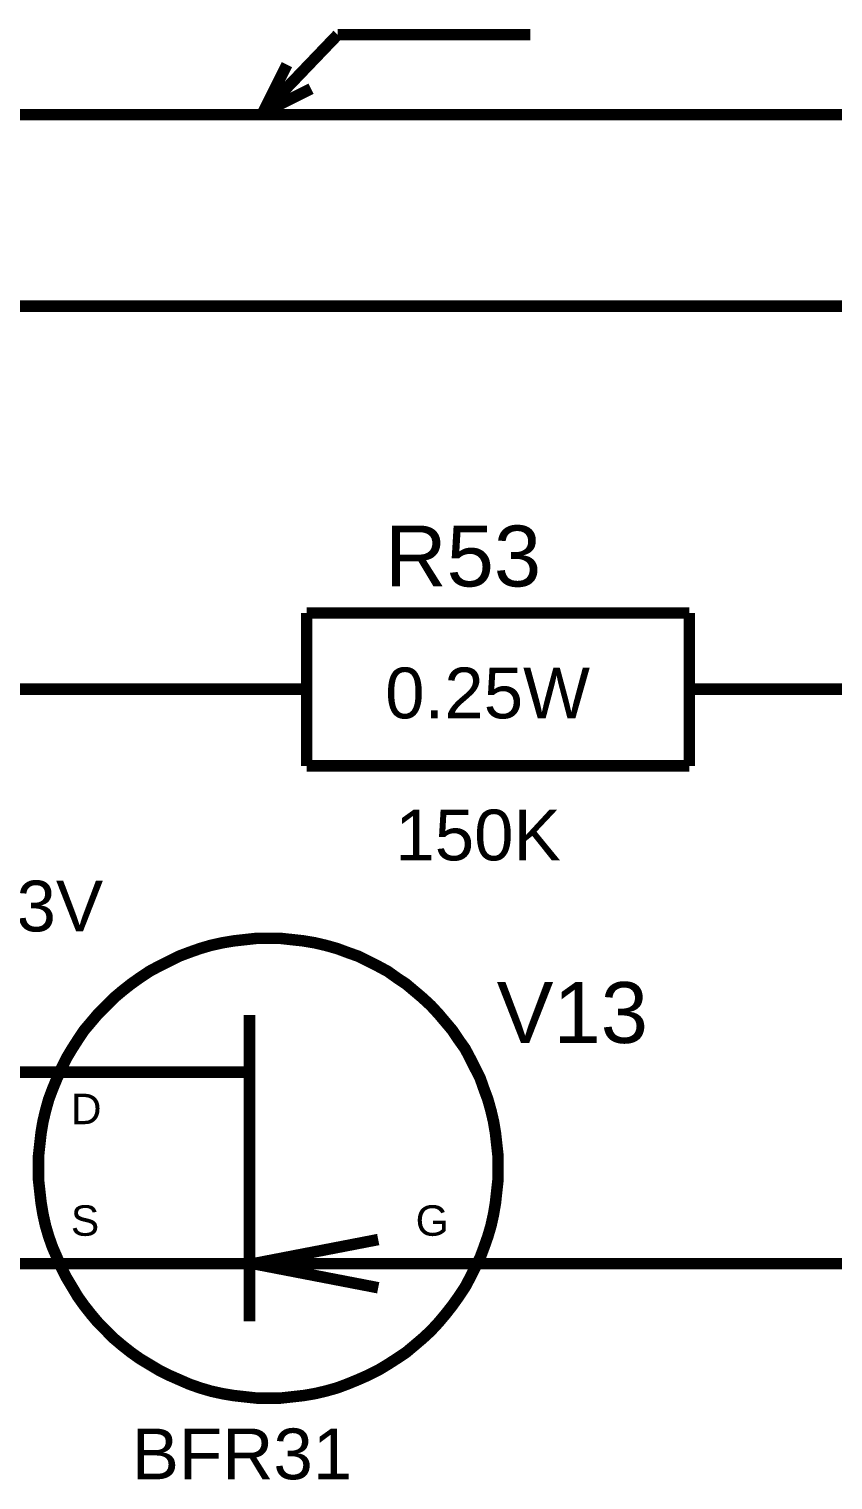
# Model space of a CAD drawing. Header units: millimetres. Extents: x -2024 to 917, y -725 to 13.
# Drawn here: x -1928.66 to -1907.67, y -222.31 to -184.42 of the extents above; entities that cross this region are included whole.
import ezdxf

# ---------------------------------------------------------------- set-up
doc = ezdxf.new("R2010")
doc.units = ezdxf.units.MM
doc.styles.get("Standard").update_dxf_attribs({"font": 'arial.ttf'})

msp = doc.modelspace()

# ---------------------------------------------------------------- linework, layer by layer
at = {"color": 7, "const_width": 0.3}
for points in [[(-1922.556, -186.608), (-1920.603, -184.571)], [(-1920.603, -184.571), (-1915.572, -184.571)], [(-1922.556, -186.608), (-1921.927, -185.35)], [(-1922.556, -186.608), (-1921.298, -185.979)], [(-1968.883, -221.663), (-1961.402, -221.663), (-1961.402, -186.658), (-1898.921, -186.658)], [(-1951.405, -196.659), (-1951.405, -191.659), (-1876.428, -191.659), (-1856.451, -191.659), (-1836.457, -191.659), (-1808.966, -191.659), (-1731.507, -191.659)], [(-1921.414, -199.673), (-1921.414, -203.664)], [(-1921.414, -199.673), (-1911.417, -199.673)], [(-1911.417, -199.673), (-1911.417, -203.664)], [(-1929.408, -201.66), (-1926.413, -201.66)], [(-1926.413, -201.66), (-1923.913, -201.66)], [(-1921.414, -201.66), (-1923.913, -201.66)], [(-1913.916, -216.663), (-1906.419, -216.663), (-1906.419, -201.66), (-1908.918, -201.66)], [(-1911.417, -201.66), (-1908.918, -201.66)], [(-1921.414, -203.664), (-1911.417, -203.664)], [(-1928.415, -214.162), (-1928.415, -213.848), (-1928.382, -213.55), (-1928.349, -213.251), (-1928.299, -212.953), (-1928.233, -212.672), (-1928.15, -212.374), (-1928.051, -212.109), (-1927.935, -211.827), (-1927.819, -211.562), (-1927.687, -211.298), (-1927.538, -211.049), (-1927.389, -210.817), (-1927.224, -210.569), (-1927.041, -210.354), (-1926.859, -210.138), (-1926.644, -209.923), (-1926.446, -209.724), (-1926.23, -209.542), (-1925.999, -209.36), (-1925.767, -209.195), (-1925.519, -209.029), (-1925.271, -208.896), (-1925.006, -208.764), (-1924.741, -208.632), (-1924.476, -208.532), (-1924.195, -208.433), (-1923.913, -208.35), (-1923.615, -208.284), (-1923.317, -208.234), (-1923.02, -208.201), (-1922.722, -208.168), (-1922.407, -208.168)], [(-1922.407, -208.168), (-1922.722, -208.168), (-1923.02, -208.201), (-1923.317, -208.234), (-1923.615, -208.284), (-1923.913, -208.35), (-1924.195, -208.433), (-1924.476, -208.532), (-1924.741, -208.632), (-1925.006, -208.764), (-1925.271, -208.896), (-1925.519, -209.029), (-1925.767, -209.195), (-1925.999, -209.36), (-1926.23, -209.542), (-1926.446, -209.724), (-1926.644, -209.923), (-1926.859, -210.138), (-1927.041, -210.354), (-1927.224, -210.569), (-1927.389, -210.817), (-1927.538, -211.049), (-1927.687, -211.298), (-1927.819, -211.562), (-1927.935, -211.827), (-1928.051, -212.109), (-1928.15, -212.374), (-1928.233, -212.672), (-1928.299, -212.953), (-1928.349, -213.251), (-1928.382, -213.55), (-1928.415, -213.848), (-1928.415, -214.162)], [(-1922.407, -208.168), (-1922.407, -208.168)], [(-1922.407, -208.168), (-1922.093, -208.168), (-1921.795, -208.201), (-1921.497, -208.234), (-1921.199, -208.284), (-1920.918, -208.35), (-1920.62, -208.433), (-1920.355, -208.532), (-1920.073, -208.632), (-1919.809, -208.764), (-1919.544, -208.896), (-1919.296, -209.029), (-1919.064, -209.195), (-1918.816, -209.36), (-1918.6, -209.542), (-1918.385, -209.724), (-1918.17, -209.923), (-1917.971, -210.138), (-1917.789, -210.354), (-1917.607, -210.569), (-1917.442, -210.817), (-1917.276, -211.049), (-1917.144, -211.298), (-1917.012, -211.562), (-1916.879, -211.827), (-1916.78, -212.109), (-1916.681, -212.374), (-1916.598, -212.672), (-1916.532, -212.953), (-1916.482, -213.251), (-1916.449, -213.55), (-1916.416, -213.848), (-1916.416, -214.162)], [(-1916.416, -214.162), (-1916.416, -213.848), (-1916.449, -213.55), (-1916.482, -213.251), (-1916.532, -212.953), (-1916.598, -212.672), (-1916.681, -212.374), (-1916.78, -212.109), (-1916.879, -211.827), (-1917.012, -211.562), (-1917.144, -211.298), (-1917.276, -211.049), (-1917.442, -210.817), (-1917.607, -210.569), (-1917.789, -210.354), (-1917.971, -210.138), (-1918.17, -209.923), (-1918.385, -209.724), (-1918.6, -209.542), (-1918.816, -209.36), (-1919.064, -209.195), (-1919.296, -209.029), (-1919.544, -208.896), (-1919.809, -208.764), (-1920.073, -208.632), (-1920.355, -208.532), (-1920.62, -208.433), (-1920.918, -208.35), (-1921.199, -208.284), (-1921.497, -208.234), (-1921.795, -208.201), (-1922.093, -208.168), (-1922.407, -208.168)], [(-1922.904, -210.172), (-1922.904, -218.169)], [(-1926.413, -211.662), (-1928.912, -211.662)], [(-1926.413, -211.662), (-1923.053, -211.662)], [(-1922.407, -220.173), (-1922.722, -220.173), (-1923.02, -220.14), (-1923.317, -220.107), (-1923.615, -220.057), (-1923.913, -219.991), (-1924.195, -219.908), (-1924.476, -219.809), (-1924.741, -219.693), (-1925.006, -219.577), (-1925.271, -219.444), (-1925.519, -219.295), (-1925.767, -219.146), (-1925.999, -218.981), (-1926.23, -218.799), (-1926.446, -218.617), (-1926.644, -218.418), (-1926.859, -218.203), (-1927.041, -217.987), (-1927.224, -217.755), (-1927.389, -217.524), (-1927.538, -217.275), (-1927.687, -217.027), (-1927.819, -216.762), (-1927.935, -216.497), (-1928.051, -216.232), (-1928.15, -215.951), (-1928.233, -215.669), (-1928.299, -215.371), (-1928.349, -215.073), (-1928.382, -214.775), (-1928.415, -214.477), (-1928.415, -214.162)], [(-1928.415, -214.162), (-1928.415, -214.162)], [(-1928.415, -214.162), (-1928.415, -214.477), (-1928.382, -214.775), (-1928.349, -215.073), (-1928.299, -215.371), (-1928.233, -215.669), (-1928.15, -215.951), (-1928.051, -216.232), (-1927.935, -216.497), (-1927.819, -216.762), (-1927.687, -217.027), (-1927.538, -217.275), (-1927.389, -217.524), (-1927.224, -217.755), (-1927.041, -217.987), (-1926.859, -218.203), (-1926.644, -218.418), (-1926.446, -218.617), (-1926.23, -218.799), (-1925.999, -218.981), (-1925.767, -219.146), (-1925.519, -219.295), (-1925.271, -219.444), (-1925.006, -219.577), (-1924.741, -219.693), (-1924.476, -219.809), (-1924.195, -219.908), (-1923.913, -219.991), (-1923.615, -220.057), (-1923.317, -220.107), (-1923.02, -220.14), (-1922.722, -220.173), (-1922.407, -220.173)], [(-1916.416, -214.162), (-1916.416, -214.477), (-1916.449, -214.775), (-1916.482, -215.073), (-1916.532, -215.371), (-1916.598, -215.669), (-1916.681, -215.951), (-1916.78, -216.232), (-1916.879, -216.497), (-1917.012, -216.762), (-1917.144, -217.027), (-1917.276, -217.275), (-1917.442, -217.524), (-1917.607, -217.755), (-1917.789, -217.987), (-1917.971, -218.203), (-1918.17, -218.418), (-1918.385, -218.617), (-1918.6, -218.799), (-1918.816, -218.981), (-1919.064, -219.146), (-1919.296, -219.295), (-1919.544, -219.444), (-1919.809, -219.577), (-1920.073, -219.693), (-1920.355, -219.809), (-1920.62, -219.908), (-1920.918, -219.991), (-1921.199, -220.057), (-1921.497, -220.107), (-1921.795, -220.14), (-1922.093, -220.173), (-1922.407, -220.173)], [(-1922.407, -220.173), (-1922.093, -220.173), (-1921.795, -220.14), (-1921.497, -220.107), (-1921.199, -220.057), (-1920.918, -219.991), (-1920.62, -219.908), (-1920.355, -219.809), (-1920.073, -219.693), (-1919.809, -219.577), (-1919.544, -219.444), (-1919.296, -219.295), (-1919.064, -219.146), (-1918.816, -218.981), (-1918.6, -218.799), (-1918.385, -218.617), (-1918.17, -218.418), (-1917.971, -218.203), (-1917.789, -217.987), (-1917.607, -217.755), (-1917.442, -217.524), (-1917.276, -217.275), (-1917.144, -217.027), (-1917.012, -216.762), (-1916.879, -216.497), (-1916.78, -216.232), (-1916.681, -215.951), (-1916.598, -215.669), (-1916.532, -215.371), (-1916.482, -215.073), (-1916.449, -214.775), (-1916.416, -214.477), (-1916.416, -214.162)], [(-1916.416, -214.162), (-1916.416, -214.162), (-1916.416, -214.162), (-1916.416, -214.162), (-1916.416, -214.162), (-1916.416, -214.162), (-1916.416, -214.162), (-1916.416, -214.162), (-1916.416, -214.162), (-1916.416, -214.162), (-1916.416, -214.162), (-1916.416, -214.162), (-1916.416, -214.162), (-1916.416, -214.162), (-1916.416, -214.162), (-1916.416, -214.162), (-1916.416, -214.162), (-1916.416, -214.162), (-1916.416, -214.162), (-1916.416, -214.162), (-1916.416, -214.162), (-1916.416, -214.162), (-1916.416, -214.162), (-1916.416, -214.162), (-1916.416, -214.162), (-1916.416, -214.162), (-1916.416, -214.162), (-1916.416, -214.162), (-1916.416, -214.162), (-1916.416, -214.162), (-1916.416, -214.162), (-1916.416, -214.162), (-1916.416, -214.162)], [(-1916.416, -214.162), (-1916.416, -214.162)], [(-1922.804, -216.663), (-1919.544, -216.033)], [(-1926.413, -216.663), (-1928.912, -216.663)], [(-1926.413, -216.663), (-1922.804, -216.663)], [(-1916.416, -216.663), (-1922.804, -216.663)], [(-1922.804, -216.663), (-1919.544, -217.292)], [(-1916.416, -216.663), (-1913.916, -216.663)], [(-1922.407, -220.173), (-1922.407, -220.173)]]:
    msp.add_lwpolyline(points, dxfattribs=at)

# ---------------------------------------------------------------- texts
at = {"color": 7}
for s, height, p in [('R53', 1.5897, (-1919.362, -198.978)), ('0.25W', 1.3247, (-1919.362, -202.422)), ('150K', 1.3247, (-1919.097, -206.131)), ('100nF/63V', 1.3247, (-1935.78, -207.986)), ('V13', 1.5897, (-1916.449, -210.9)), ('D', 0.795, (-1927.571, -213.02)), ('S', 0.795, (-1927.571, -215.934)), ('G', 0.795, (-1918.567, -215.934)), ('BFR31', 1.3247, (-1925.982, -222.293))]:
    msp.add_text(s, height=height, dxfattribs=at).set_placement(p)

doc.saveas('drawing.dxf')
